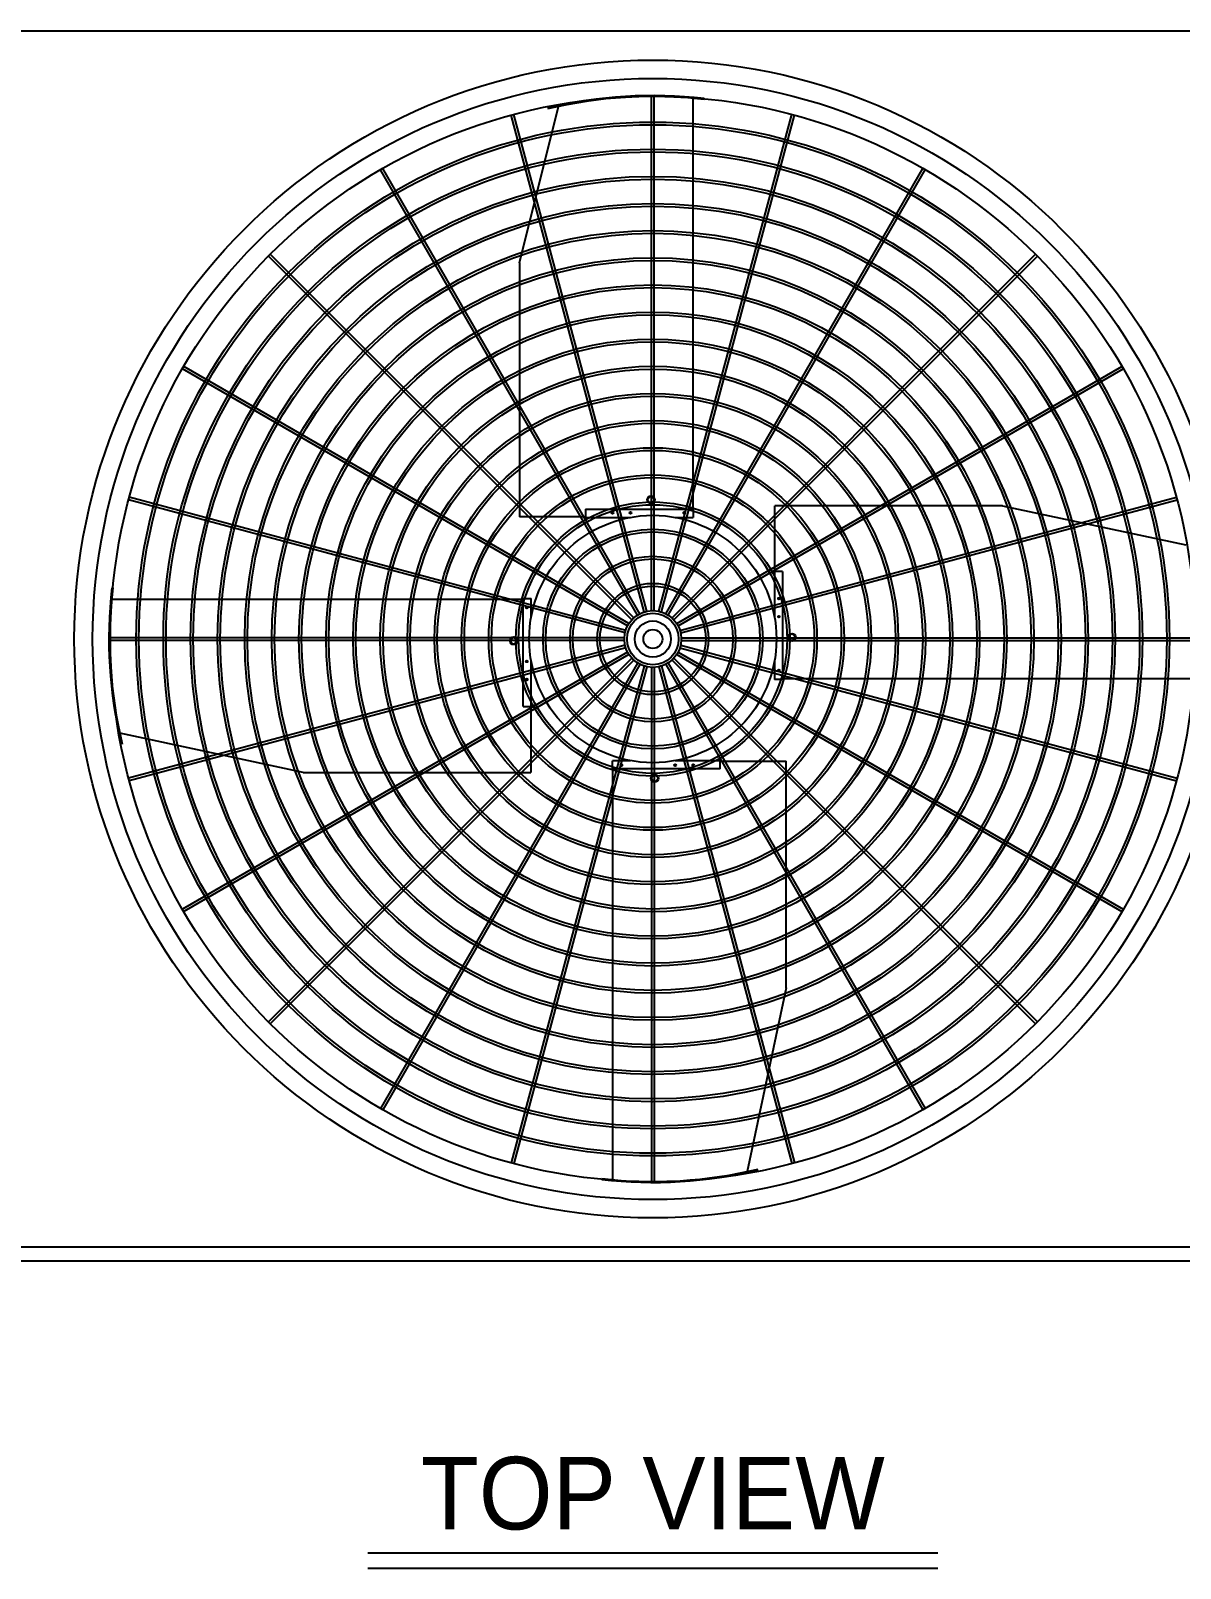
# Model space of a CAD drawing. Header units: millimetres. Extents: x 0 to 25222, y 0 to 17836.
# Drawn here: x 4927 to 8255, y 10530 to 14979 of the extents above; entities that cross this region are included whole.
import ezdxf
from ezdxf.enums import TextEntityAlignment as Align

# ---------------------------------------------------------------- set-up
doc = ezdxf.new("R2010")
doc.units = ezdxf.units.MM
doc.layers.add('LINE', color=7, linetype='Continuous')
doc.layers.add('냉각탑_text', color=3, linetype='Continuous')
doc.styles.add('돋움', font='')
doc.styles.get('돋움').set_extended_font_data('Dotum')

msp = doc.modelspace()

# ---------------------------------------------------------------- linework, layer by layer
at = {"color": 3}
for p, q in [((3533.1, 14979.1), (9923.1, 14979.1)), ((6724.2, 13301.4), (6724.2, 14789.4)), ((6732, 13301.4), (6732, 14789.4)), ((6703, 13297.6), (6317.9, 14734.8)), ((6710.6, 13299.6), (6325.5, 14736.9)), ((6745.6, 13299.6), (7130.8, 14736.9)), ((6753.2, 13297.6), (7138.3, 14734.8)), ((6683.5, 13288.4), (5939.6, 14577)), ((6690.3, 13292.3), (5946.4, 14580.9)), ((6765.9, 13292.3), (7509.9, 14580.9)), ((6772.7, 13288.4), (7516.7, 14577)), ((6667.1, 13274.5), (5615, 14326.7)), ((6672.7, 13280.1), (5620.5, 14332.2)), ((6783.6, 13280.1), (7835.7, 14332.2)), ((6789.1, 13274.5), (7841.3, 14326.7)), ((6654.8, 13256.8), (5366.2, 14000.8)), ((6658.8, 13263.6), (5370.2, 14007.6)), ((6797.5, 13263.6), (8086.1, 14007.6)), ((6801.4, 13256.8), (8090, 14000.8)), ((6647.6, 13236.6), (5210.3, 13621.7)), ((6649.6, 13244.2), (5212.3, 13629.3)), ((6806.6, 13244.2), (8243.9, 13629.3)), ((6808.7, 13236.6), (8245.9, 13621.7)), ((6645.8, 13223), (5157.8, 13223)), ((6645.8, 13215.1), (5157.8, 13215.1)), ((6810.5, 13223), (8298.4, 13223)), ((6810.5, 13215.1), (8298.4, 13215.1)), ((6647.6, 13201.5), (5210.3, 12816.4)), ((6649.6, 13193.9), (5212.3, 12808.8)), ((6654.8, 13181.3), (5366.2, 12437.3)), ((6658.8, 13174.5), (5370.2, 12430.5)), ((6797.5, 13174.5), (8086.1, 12430.5)), ((6801.4, 13181.3), (8090, 12437.3)), ((6806.6, 13193.9), (8243.9, 12808.8)), ((6808.7, 13201.5), (8245.9, 12816.4)), ((6667.1, 13163.6), (5615, 12111.5)), ((6672.7, 13158), (5620.5, 12105.9)), ((6683.5, 13149.7), (5939.6, 11861.1)), ((6690.3, 13145.8), (5946.4, 11857.2)), ((6703, 13140.5), (6317.9, 11703.3)), ((6710.6, 13138.5), (6325.5, 11701.2)), ((6724.2, 13136.7), (6724.2, 11648.7)), ((6732, 13136.7), (6732, 11648.7)), ((6745.6, 13138.5), (7130.8, 11701.2)), ((6753.2, 13140.5), (7138.3, 11703.3)), ((6765.9, 13145.8), (7509.9, 11857.2)), ((6772.7, 13149.7), (7516.7, 11861.1)), ((6783.6, 13158), (7835.7, 12105.9)), ((6789.1, 13163.6), (7841.3, 12111.5)), ((9963.1, 11459.1), (3533.1, 11459.1)), ((9963.1, 11419.1), (3493.1, 11419.1))]:
    msp.add_line(p, q, dxfattribs=at)
at = {"color": 1}
for p, q in [((5903.1, 10575.5), (7553.1, 10575.5)), ((5903.1, 10530.5), (7553.1, 10530.5))]:
    msp.add_line(p, q, dxfattribs=at)
at = {"color": 3}
for radius in [1675, 1675, 1621.9, 1570.3, 357.9]:
    msp.add_circle((6728.1, 13219.1), radius, dxfattribs=at)
at = {"color": 3, "ltscale": 5}
for radius in [1495.7, 1487.9, 1417.2, 1409.4, 1338.7, 1330.8, 1260.2, 1252.3, 1181.7, 1173.8, 1103.1, 1095.3, 1024.6, 1016.8, 946.1, 938.3, 867.6, 859.7, 789.1, 781.2, 710.6, 702.7, 632.1, 624.2, 553.5, 545.7, 475, 467.2, 396.5, 388.7, 318, 310.1, 239.5, 231.6, 161, 153.1, 82.4, 74.6, 52.3, 27.5]:
    msp.add_circle((6728.1, 13219.1), radius, dxfattribs=at)
at = {"layer": 'LINE', "color": 3}
for p, q in [((6843.5, 14783.6), (6843.5, 13594.6)), ((6342.4, 14307.1), (6455.3, 14759.9)), ((6342.4, 14307.1), (6342.4, 13572.4)), ((6718, 13630.5), (6713.1, 13622)), ((6718, 13630.5), (6713.1, 13622)), ((6713.1, 13622), (6718, 13613.5)), ((6713.1, 13622), (6718, 13613.5)), ((6727.9, 13630.5), (6718, 13630.5)), ((6727.9, 13630.5), (6718, 13630.5)), ((6718, 13613.5), (6727.9, 13613.5)), ((6718, 13613.5), (6727.9, 13613.5)), ((6732.8, 13622), (6727.9, 13630.5)), ((6732.8, 13622), (6727.9, 13630.5)), ((6727.9, 13613.5), (6732.8, 13622)), ((6727.9, 13613.5), (6732.8, 13622)), ((6532.9, 13572.4), (6342.4, 13572.4)), ((6532.9, 13572.4), (6342.4, 13572.4)), ((6532.9, 13594.6), (6845.1, 13594.6)), ((6532.9, 13594.6), (6845.1, 13594.6)), ((6532.9, 13594.6), (6532.9, 13571.1)), ((6532.9, 13594.6), (6532.9, 13571.1)), ((6532.9, 13571.1), (6663.3, 13571.1)), ((6532.9, 13571.1), (6663.3, 13571.1)), ((6792.9, 13571.1), (6845.1, 13571.1)), ((6792.9, 13571.1), (6845.1, 13571.1)), ((6845.1, 13594.6), (6845.1, 13571.1)), ((6845.1, 13594.6), (6845.1, 13571.1)), ((7740.2, 13604.8), (7081.4, 13604.8)), ((7081.4, 13414.3), (7081.4, 13604.8)), ((7081.4, 13414.3), (7081.4, 13604.8)), ((7740.2, 13604.8), (8271.5, 13491.9)), ((7080.1, 13414.3), (7080.1, 13283.8)), ((7080.1, 13414.3), (7080.1, 13283.8)), ((7103.7, 13414.3), (7080.1, 13414.3)), ((7103.7, 13414.3), (7080.1, 13414.3)), ((7103.7, 13414.3), (7103.7, 13102.1)), ((7103.7, 13414.3), (7103.7, 13102.1)), ((5161.1, 13334.4), (6352.6, 13334.4)), ((6352.6, 13023.8), (6352.6, 13336)), ((6352.6, 13023.8), (6352.6, 13336)), ((6352.6, 13336), (6376.1, 13336)), ((6352.6, 13336), (6376.1, 13336)), ((6376.1, 13283.8), (6376.1, 13336)), ((6376.1, 13283.8), (6376.1, 13336)), ((6325.2, 13223.7), (6316.7, 13218.8)), ((6325.2, 13223.7), (6316.7, 13218.8)), ((6316.7, 13218.8), (6316.7, 13209)), ((6316.7, 13218.8), (6316.7, 13209)), ((6333.7, 13218.8), (6325.2, 13223.7)), ((6333.7, 13218.8), (6325.2, 13223.7)), ((6333.7, 13209), (6333.7, 13218.8)), ((6333.7, 13209), (6333.7, 13218.8)), ((7131.1, 13234), (7122.6, 13229.1)), ((7131.1, 13234), (7122.6, 13229.1)), ((7122.6, 13229.1), (7122.6, 13219.3)), ((7122.6, 13229.1), (7122.6, 13219.3)), ((7122.6, 13219.3), (7131.1, 13214.4)), ((7122.6, 13219.3), (7131.1, 13214.4)), ((7139.6, 13229.1), (7131.1, 13234)), ((7139.6, 13229.1), (7131.1, 13234)), ((7131.1, 13214.4), (7139.6, 13219.3)), ((7131.1, 13214.4), (7139.6, 13219.3)), ((7139.6, 13219.3), (7139.6, 13229.1)), ((7139.6, 13219.3), (7139.6, 13229.1)), ((6316.7, 13209), (6325.2, 13204.1)), ((6316.7, 13209), (6325.2, 13204.1)), ((6325.2, 13204.1), (6333.7, 13209)), ((6325.2, 13204.1), (6333.7, 13209)), ((6376.1, 13023.8), (6376.1, 13154.3)), ((6376.1, 13023.8), (6376.1, 13154.3)), ((7080.1, 13154.3), (7080.1, 13102.1)), ((7080.1, 13154.3), (7080.1, 13102.1)), ((7103.7, 13102.1), (7080.1, 13102.1)), ((7103.7, 13102.1), (7080.1, 13102.1)), ((8295.2, 13103.7), (7103.7, 13103.7)), ((6352.6, 13023.8), (6376.1, 13023.8)), ((6352.6, 13023.8), (6376.1, 13023.8)), ((6374.8, 13023.8), (6374.8, 12833.3)), ((6374.8, 13023.8), (6374.8, 12833.3)), ((5716, 12833.3), (5184.8, 12946.2)), ((6663.3, 12867), (6611.2, 12867)), ((6611.2, 12843.5), (6611.2, 12867)), ((6663.3, 12867), (6611.2, 12867)), ((6611.2, 12843.5), (6611.2, 12867)), ((6663.3, 12867), (6611.2, 12867)), ((6611.2, 12843.5), (6611.2, 12867)), ((6663.3, 12867), (6611.2, 12867)), ((6611.2, 12843.5), (6611.2, 12867)), ((6923.3, 12867), (6792.9, 12867)), ((6923.3, 12867), (6792.9, 12867)), ((6923.3, 12867), (6792.9, 12867)), ((6923.3, 12867), (6792.9, 12867)), ((6923.3, 12843.5), (6923.3, 12867)), ((6923.3, 12843.5), (6923.3, 12867)), ((6923.3, 12843.5), (6923.3, 12867)), ((6923.3, 12843.5), (6923.3, 12867)), ((6923.3, 12865.7), (7113.9, 12865.7)), ((6923.3, 12865.7), (7113.9, 12865.7)), ((6923.3, 12865.7), (7113.9, 12865.7)), ((6923.3, 12865.7), (7113.9, 12865.7)), ((7113.9, 12209.5), (7113.9, 12865.7)), ((7113.9, 12209.5), (7113.9, 12865.7)), ((5716, 12833.3), (6374.8, 12833.3)), ((6923.3, 12843.5), (6611.2, 12843.5)), ((6923.3, 12843.5), (6611.2, 12843.5)), ((6923.3, 12843.5), (6611.2, 12843.5)), ((6923.3, 12843.5), (6611.2, 12843.5)), ((6612.7, 11654.5), (6612.7, 12843.5)), ((6612.7, 11654.5), (6612.7, 12843.5)), ((6728.4, 12824.6), (6723.5, 12816.1)), ((6728.4, 12824.6), (6723.5, 12816.1)), ((6728.4, 12824.6), (6723.5, 12816.1)), ((6728.4, 12824.6), (6723.5, 12816.1)), ((6723.5, 12816.1), (6728.4, 12807.6)), ((6723.5, 12816.1), (6728.4, 12807.6)), ((6723.5, 12816.1), (6728.4, 12807.6)), ((6723.5, 12816.1), (6728.4, 12807.6)), ((6738.2, 12824.6), (6728.4, 12824.6)), ((6738.2, 12824.6), (6728.4, 12824.6)), ((6738.2, 12824.6), (6728.4, 12824.6)), ((6738.2, 12824.6), (6728.4, 12824.6)), ((6743.1, 12816.1), (6738.2, 12824.6)), ((6743.1, 12816.1), (6738.2, 12824.6)), ((6743.1, 12816.1), (6738.2, 12824.6)), ((6743.1, 12816.1), (6738.2, 12824.6)), ((6738.2, 12807.6), (6743.1, 12816.1)), ((6738.2, 12807.6), (6743.1, 12816.1)), ((6738.2, 12807.6), (6743.1, 12816.1)), ((6738.2, 12807.6), (6743.1, 12816.1)), ((6728.4, 12807.6), (6738.2, 12807.6)), ((6728.4, 12807.6), (6738.2, 12807.6)), ((6728.4, 12807.6), (6738.2, 12807.6)), ((6728.4, 12807.6), (6738.2, 12807.6)), ((7113.9, 12209.5), (7000.9, 11678.2))]:
    msp.add_line(p, q, dxfattribs=at)
for centre, radius in [((6722.9, 13622), 11.1), ((6722.9, 13622), 11.1), ((6611.2, 13584.1), 2.62), ((6611.2, 13584.1), 2.62), ((6663.5, 13584.1), 2.62), ((6663.5, 13584.1), 2.62), ((6819.2, 13584.1), 2.62), ((6819.2, 13584.1), 2.62), ((6363, 13310.2), 2.62), ((6363, 13310.2), 2.62), ((7093.2, 13336), 2.62), ((7093.2, 13336), 2.62), ((7093.2, 13283.7), 2.62), ((7093.2, 13283.7), 2.62), ((6325.2, 13213.9), 11.1), ((6325.2, 13213.9), 11.1), ((7131.1, 13224.2), 11.1), ((7131.1, 13224.2), 11.1), ((6363, 13154.4), 2.62), ((6363, 13154.4), 2.62), ((7093.2, 13127.9), 2.62), ((7093.2, 13127.9), 2.62), ((6363, 13102.1), 2.62), ((6363, 13102.1), 2.62), ((6637, 12854), 2.62), ((6637, 12854), 2.62), ((6637, 12854), 2.62), ((6637, 12854), 2.62), ((6792.7, 12854), 2.62), ((6792.7, 12854), 2.62), ((6792.7, 12854), 2.62), ((6792.7, 12854), 2.62), ((6845.1, 12854), 2.62), ((6845.1, 12854), 2.62), ((6845.1, 12854), 2.62), ((6845.1, 12854), 2.62), ((6733.3, 12816.1), 11.1), ((6733.3, 12816.1), 11.1), ((6733.3, 12816.1), 11.1), ((6733.3, 12816.1), 11.1)]:
    msp.add_circle(centre, radius, dxfattribs=at)
for centre, radius, start, end in [((6728.1, 13482.7), 1308.6, 83.5007, 103.4595), ((6728.1, 13482.7), 1306, 83.4876, 103.487), ((6461.9, 13219.1), 1308.6, 173.5007, 193.4595), ((6461.9, 13219.1), 1306, 173.4876, 193.487), ((6728.1, 12955.4), 1306, 263.4876, 283.487), ((6728.1, 12955.4), 1308.6, 263.5007, 283.4595)]:
    msp.add_arc(centre, radius, start, end, dxfattribs=at)

# ---------------------------------------------------------------- texts
at = {"layer": '냉각탑_text', "style": '돋움'}
msp.add_text('TOP VIEW', height=210, dxfattribs=at).set_placement((6728.1, 10747.8), align=Align.MIDDLE_CENTER)

doc.saveas('drawing.dxf')
